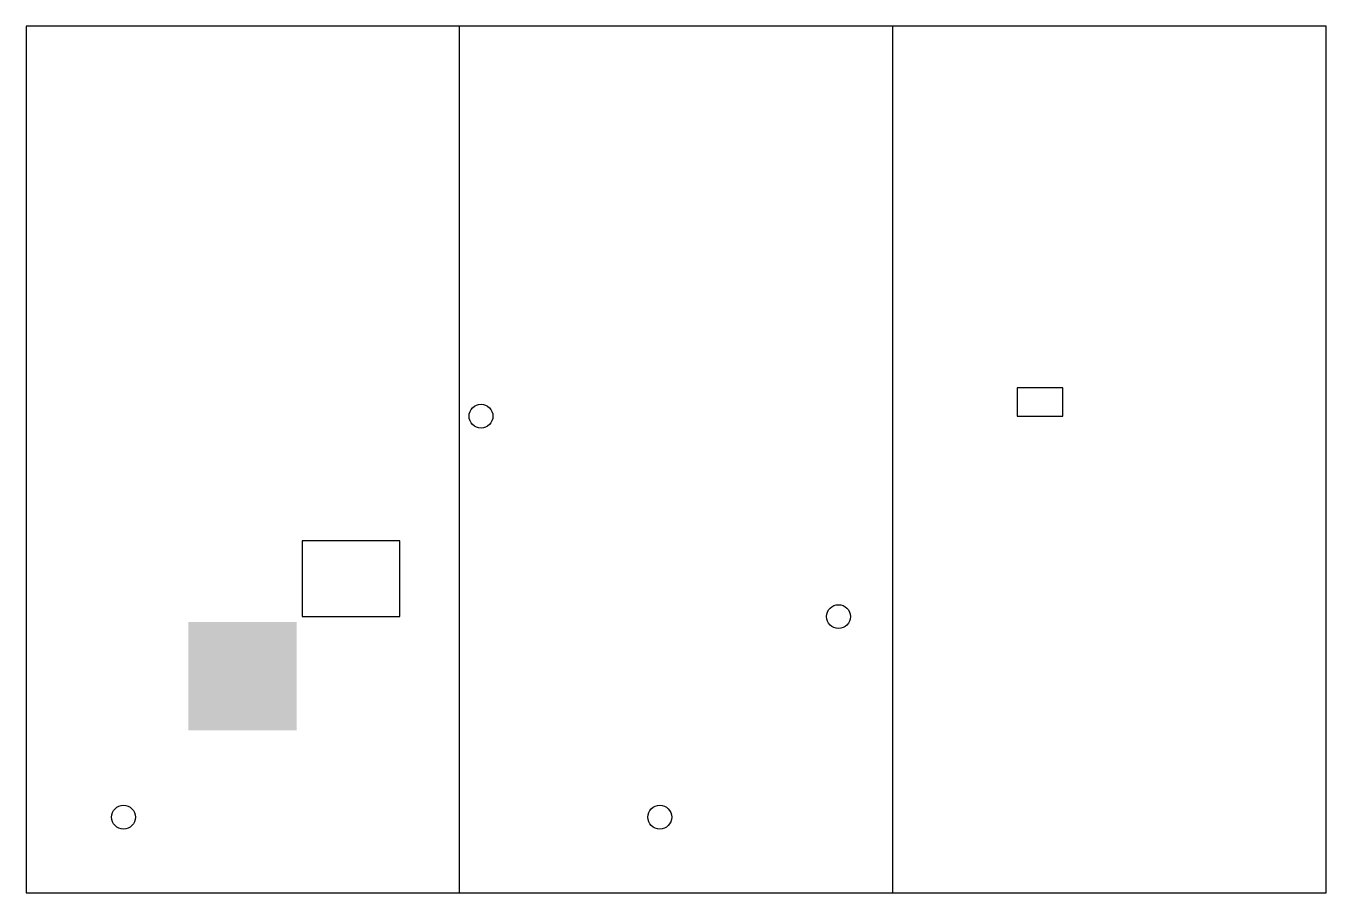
# Model space of a CAD drawing. Header units: millimetres. Extents: x 0 to 12000, y 0 to 8000.
import ezdxf

# ---------------------------------------------------------------- set-up
doc = ezdxf.new("R2010")
doc.units = ezdxf.units.MM
for name, color, linetype in [('ENTRANCE', 7, 'Continuous'), ('FIRE-HYDRANT', 7, 'Continuous'), ('FIRE_EXT', 7, 'Continuous'), ('FURNITURE', 7, 'Continuous'), ('SPRINKLER', 7, 'Continuous'), ('VERTICAL_TRANSPORT', 7, 'Continuous'), ('WALL', 7, 'Continuous')]:
    doc.layers.add(name, color=color, linetype=linetype)

msp = doc.modelspace()

# ---------------------------------------------------------------- hatches: boundary and pattern name
at = {"layer": 'WALL'}
msp.add_hatch(color=8, dxfattribs=at).paths.add_polyline_path([(1500, 1500), (2500, 1500), (2500, 2500), (1500, 2500)])

# ---------------------------------------------------------------- linework, layer by layer
at = {"layer": 'ENTRANCE'}
msp.add_circle((900, 700), 110, dxfattribs=at)
at = {"layer": 'FIRE-HYDRANT'}
msp.add_circle((4200, 4400), 110, dxfattribs=at)
at = {"layer": 'FIRE_EXT'}
msp.add_circle((5850, 700), 110, dxfattribs=at)
at = {"layer": 'FURNITURE'}
msp.add_lwpolyline([(9150, 4400), (9570, 4400), (9570, 4660), (9150, 4660)], close=True, dxfattribs=at)
at = {"layer": 'SPRINKLER'}
msp.add_circle((7500, 2550), 110, dxfattribs=at)
at = {"layer": 'VERTICAL_TRANSPORT'}
msp.add_lwpolyline([(2550, 2550), (3450, 2550), (3450, 3250), (2550, 3250)], close=True, dxfattribs=at)
at = {"layer": 'WALL'}
for p, q in [((12000, 8000), (0, 8000)), ((0, 8000), (0, 0)), ((4000, 0), (4000, 8000)), ((8000, 0), (8000, 8000)), ((12000, 0), (12000, 8000)), ((0, 0), (12000, 0))]:
    msp.add_line(p, q, dxfattribs=at)

doc.saveas('drawing.dxf')
